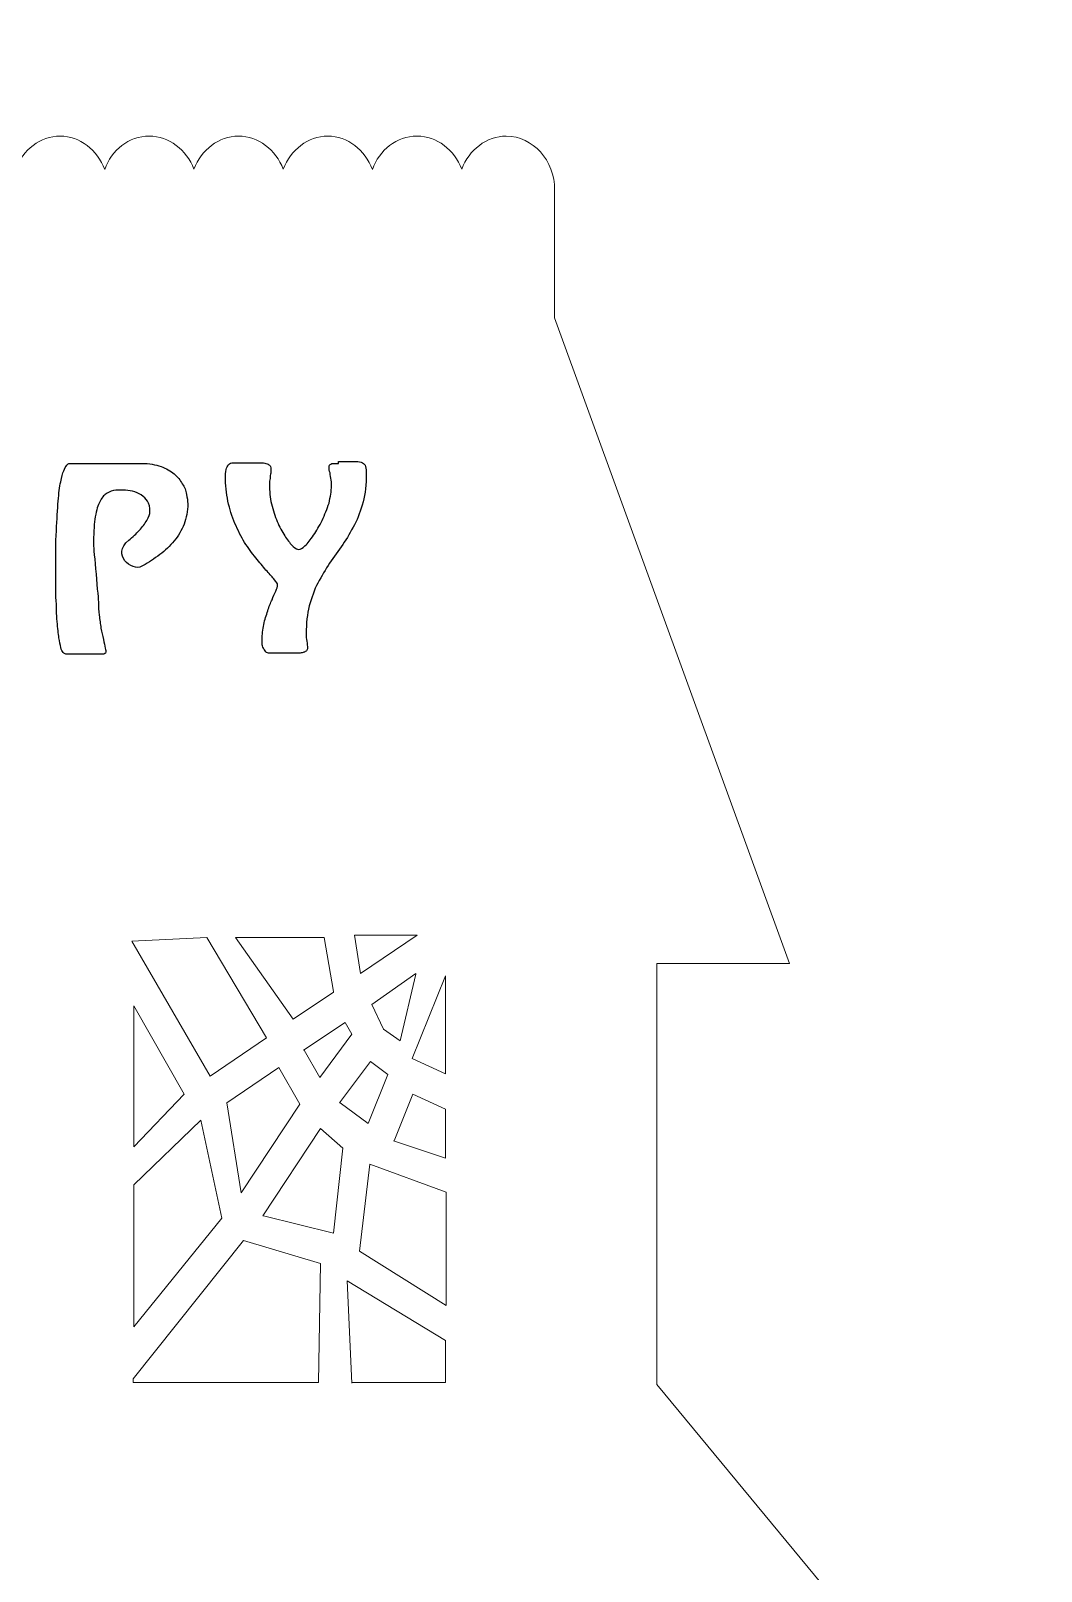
# Model space of a CAD drawing. Header units: centimetres. Extents: x -13.7 to 12.4, y -11.7 to 14.3.
# Drawn here: x 8.27 to 12.41, y -5.4 to 0.92 of the extents above; entities that cross this region are included whole.
import ezdxf

# ---------------------------------------------------------------- set-up
doc = ezdxf.new("R2010")
doc.units = ezdxf.units.CM
doc.header["$MEASUREMENT"] = 0
doc.layers.add('Layer 1', color=7, linetype='Continuous')

msp = doc.modelspace()

# ---------------------------------------------------------------- linework, layer by layer
at = {"layer": 'Layer 1', "color": 250, "lineweight": 18}
for points, knots in [([(11.97356, -11.70686), (11.97356, -11.70686), (11.97356, -10.05078), (11.97356, -10.05078), (11.97356, -10.05078), (11.97356, -10.05078), (11.76528, -10.05078), (11.76528, -10.05078), (11.76528, -10.05078), (11.76528, -10.05078), (11.89228, -8.19404), (11.89228, -8.19404), (11.89228, -8.19404), (11.89228, -8.19404), (11.74242, -8.19404), (11.74242, -8.19404), (11.74242, -8.19404), (11.78814, -8.16102), (11.81862, -8.1026), (11.81862, -8.0391), (11.81862, -8.0391), (11.81862, -7.9756), (11.79068, -7.92226), (11.7475, -7.8867), (11.7475, -7.8867), (11.7475, -7.8867), (12.23772, -7.89178), (12.23772, -7.89178), (12.23772, -7.89178), (12.23772, -7.89178), (12.41298, -7.15772), (12.41298, -7.15772), (12.41298, -7.15772), (12.41298, -7.15772), (12.39774, -6.51764), (12.39774, -6.51764), (12.39774, -6.51764), (12.39774, -6.51764), (10.83818, -4.63042), (10.83818, -4.63042), (10.83818, -4.63042), (10.83818, -4.63042), (10.83818, -2.90576), (10.83818, -2.90576), (10.83818, -2.90576), (10.83818, -2.90576), (11.38174, -2.90576), (11.38174, -2.90576), (11.38174, -2.90576), (11.38174, -2.90576), (10.41908, -0.25908), (10.41908, -0.25908), (10.41908, -0.25908), (10.41908, -0.08382), (10.41908, 0.09144), (10.41908, 0.26416), (10.41908, 0.26416), (10.41908, 0.38608), (10.33018, 0.48514), (10.22096, 0.48514), (10.22096, 0.48514), (10.13968, 0.48514), (10.06856, 0.42926), (10.03808, 0.35052), (10.03808, 0.35052), (10.0076, 0.42926), (9.93648, 0.48514), (9.8552, 0.48514), (9.8552, 0.48514), (9.77138, 0.48514), (9.70026, 0.42926), (9.67232, 0.34798), (9.67232, 0.34798), (9.64184, 0.42926), (9.57072, 0.48514), (9.48944, 0.48514), (9.48944, 0.48514), (9.40816, 0.48514), (9.33704, 0.42926), (9.30656, 0.35052), (9.30656, 0.35052), (9.27608, 0.42926), (9.20496, 0.48514), (9.12368, 0.48514), (9.12368, 0.48514), (9.0424, 0.48514), (8.97128, 0.42926), (8.9408, 0.35052), (8.9408, 0.35052), (8.91032, 0.42926), (8.8392, 0.48514), (8.75792, 0.48514), (8.75792, 0.48514), (8.6741, 0.48514), (8.60298, 0.42926), (8.57504, 0.34798), (8.57504, 0.34798), (8.54456, 0.42926), (8.47344, 0.48514), (8.39216, 0.48514), (8.39216, 0.48514), (8.31088, 0.48514), (8.23976, 0.42926), (8.20928, 0.35052), (8.20928, 0.35052), (8.1788, 0.42926), (8.10768, 0.48514), (8.0264, 0.48514), (8.0264, 0.48514), (7.94512, 0.48514), (7.874, 0.42926), (7.84352, 0.35052), (7.84352, 0.35052), (7.81304, 0.42926), (7.74192, 0.48514), (7.66064, 0.48514), (7.66064, 0.48514), (7.57682, 0.48514), (7.5057, 0.42926), (7.47776, 0.34798), (7.47776, 0.34798), (7.44728, 0.42926), (7.37616, 0.48514), (7.29488, 0.48514), (7.29488, 0.48514), (7.2136, 0.48514), (7.14248, 0.42926), (7.112, 0.35052), (7.112, 0.35052), (7.08152, 0.42926), (7.0104, 0.48514), (6.92912, 0.48514), (6.92912, 0.48514), (6.84784, 0.48514), (6.77672, 0.42926), (6.74624, 0.35052), (6.74624, 0.35052), (6.71576, 0.42926), (6.64464, 0.48514), (6.56336, 0.48514), (6.56336, 0.48514), (6.47954, 0.48514), (6.40842, 0.42926), (6.38048, 0.34798), (6.38048, 0.34798), (6.35, 0.42926), (6.27888, 0.48514), (6.1976, 0.48514), (6.1976, 0.48514), (6.11632, 0.48514), (6.0452, 0.42926), (6.01472, 0.35052), (6.01472, 0.35052), (5.98424, 0.42926), (5.91312, 0.48514), (5.83184, 0.48514), (5.83184, 0.48514), (5.75056, 0.48514), (5.67944, 0.42926), (5.64896, 0.35052), (5.64896, 0.35052), (5.61848, 0.42926), (5.54736, 0.48514), (5.46608, 0.48514), (5.46608, 0.48514), (5.35686, 0.48514), (5.26796, 0.38608), (5.26796, 0.26416), (5.26796, 0.26416), (5.26796, 0.0889), (5.27304, -0.08382), (5.27304, -0.25908), (5.27304, -0.25908), (5.27304, -0.25908), (4.18592, -2.90576), (4.18592, -2.90576), (4.18592, -2.90576), (4.18592, -2.90576), (4.77774, -2.90576), (4.77774, -2.90576), (4.77774, -2.90576), (4.77774, -2.90576), (4.77774, -4.63042), (4.77774, -4.63042), (4.77774, -4.63042), (4.77774, -4.63042), (3.66776, -6.4643), (3.66776, -6.4643), (3.66776, -6.4643), (3.66776, -6.4643), (1.63322, -4.42214), (1.63322, -4.42214), (1.63322, -4.42214), (1.63322, -4.42214), (1.63322, -1.4605), (1.63322, -1.4605), (1.63322, -1.4605), (1.63322, -1.4605), (1.91516, -1.45796), (1.91516, -1.45796), (1.91516, -1.45796), (1.91516, -1.45796), (-0.65532, 0.91694), (-0.65532, 0.91694), (-0.65532, 0.91694), (-0.65532, 0.91694), (-3.2512, -1.48844), (-3.2512, -1.48844), (-3.2512, -1.48844), (-3.2512, -1.48844), (-2.96926, -1.4859), (-2.96926, -1.4859), (-2.96926, -1.4859), (-2.96926, -1.4859), (-2.98704, -4.42214), (-2.98704, -4.42214), (-2.98704, -4.42214), (-2.98704, -4.42214), (-5.00126, -6.4643), (-5.00126, -6.4643), (-5.00126, -6.4643), (-5.00126, -6.4643), (-5.24002, -3.53314), (-5.24002, -3.53314), (-5.24002, -3.53314), (-5.24002, -3.53314), (-6.21538, -2.4892), (-6.21538, -2.4892), (-6.21538, -2.4892), (-6.21538, -2.4892), (-6.21538, -1.16078), (-6.21538, -1.16078), (-6.21538, -1.16078), (-6.21538, -1.16078), (-6.08076, -1.16078), (-6.08076, -1.16078), (-6.08076, -1.16078), (-6.08076, -1.16078), (-6.08076, -0.74676), (-6.08076, -0.74676), (-6.08076, -0.74676), (-6.08076, -0.74676), (-6.21538, -0.74676), (-6.21538, -0.74676), (-6.21538, -0.74676), (-6.21538, -0.74676), (-6.21538, -0.51816), (-6.21538, -0.51816), (-6.21538, -0.51816), (-6.21538, -0.51816), (-7.39394, -0.51816), (-7.39394, -0.51816), (-7.39394, -0.51816), (-7.39394, -0.51816), (-7.39394, -0.74676), (-7.39394, -0.74676), (-7.39394, -0.74676), (-7.39394, -0.74676), (-7.56666, -0.74676), (-7.56666, -0.74676), (-7.56666, -0.74676), (-7.56666, -0.74676), (-7.56666, -1.04394), (-7.56666, -1.04394), (-7.56666, -1.04394), (-7.56666, -1.04394), (-8.51662, -0.02794), (-8.51662, -0.02794), (-8.51662, -0.02794), (-8.51662, -0.02794), (-8.509, 0.57912), (-8.509, 0.57912), (-8.509, 0.57912), (-8.509, 0.57912), (-10.26668, 0.57912), (-10.26668, 0.57912), (-10.26668, 0.57912), (-10.26668, 0.57912), (-10.2616, -0.0254), (-10.2616, -0.0254), (-10.2616, -0.0254), (-10.2616, -0.0254), (-13.50264, -3.58902), (-13.50264, -3.58902), (-13.50264, -3.58902), (-13.50264, -3.58902), (-13.72108, -6.97484), (-13.72108, -6.97484), (-13.72108, -6.97484), (-13.72108, -6.97484), (-13.53312, -11.69924), (-13.53312, -11.69924), (-13.53312, -11.69924), (-5.02666, -11.69924), (3.46202, -11.7094), (11.96594, -11.7094), (11.96594, -11.7094), (11.96594, -11.7094), (11.97356, -11.70686), (11.97356, -11.70686)], [0, 0, 0, 0, 0.0131579, 0.0131579, 0.0131579, 0.0131579, 0.0263158, 0.0263158, 0.0263158, 0.0263158, 0.0394737, 0.0394737, 0.0394737, 0.0394737, 0.0526316, 0.0526316, 0.0526316, 0.0526316, 0.0657895, 0.0657895, 0.0657895, 0.0657895, 0.0789474, 0.0789474, 0.0789474, 0.0789474, 0.0921053, 0.0921053, 0.0921053, 0.0921053, 0.1052632, 0.1052632, 0.1052632, 0.1052632, 0.1184211, 0.1184211, 0.1184211, 0.1184211, 0.1315789, 0.1315789, 0.1315789, 0.1315789, 0.1447368, 0.1447368, 0.1447368, 0.1447368, 0.1578947, 0.1578947, 0.1578947, 0.1578947, 0.1710526, 0.1710526, 0.1710526, 0.1710526, 0.1842105, 0.1842105, 0.1842105, 0.1842105, 0.1973684, 0.1973684, 0.1973684, 0.1973684, 0.2105263, 0.2105263, 0.2105263, 0.2105263, 0.2236842, 0.2236842, 0.2236842, 0.2236842, 0.2368421, 0.2368421, 0.2368421, 0.2368421, 0.25, 0.25, 0.25, 0.25, 0.2631579, 0.2631579, 0.2631579, 0.2631579, 0.2763158, 0.2763158, 0.2763158, 0.2763158, 0.2894737, 0.2894737, 0.2894737, 0.2894737, 0.3026316, 0.3026316, 0.3026316, 0.3026316, 0.3157895, 0.3157895, 0.3157895, 0.3157895, 0.3289474, 0.3289474, 0.3289474, 0.3289474, 0.3421053, 0.3421053, 0.3421053, 0.3421053, 0.3552632, 0.3552632, 0.3552632, 0.3552632, 0.3684211, 0.3684211, 0.3684211, 0.3684211, 0.3815789, 0.3815789, 0.3815789, 0.3815789, 0.3947368, 0.3947368, 0.3947368, 0.3947368, 0.4078947, 0.4078947, 0.4078947, 0.4078947, 0.4210526, 0.4210526, 0.4210526, 0.4210526, 0.4342105, 0.4342105, 0.4342105, 0.4342105, 0.4473684, 0.4473684, 0.4473684, 0.4473684, 0.4605263, 0.4605263, 0.4605263, 0.4605263, 0.4736842, 0.4736842, 0.4736842, 0.4736842, 0.4868421, 0.4868421, 0.4868421, 0.4868421, 0.5, 0.5, 0.5, 0.5, 0.5131579, 0.5131579, 0.5131579, 0.5131579, 0.5263158, 0.5263158, 0.5263158, 0.5263158, 0.5394737, 0.5394737, 0.5394737, 0.5394737, 0.5526316, 0.5526316, 0.5526316, 0.5526316, 0.5657895, 0.5657895, 0.5657895, 0.5657895, 0.5789474, 0.5789474, 0.5789474, 0.5789474, 0.5921053, 0.5921053, 0.5921053, 0.5921053, 0.6052632, 0.6052632, 0.6052632, 0.6052632, 0.6184211, 0.6184211, 0.6184211, 0.6184211, 0.6315789, 0.6315789, 0.6315789, 0.6315789, 0.6447368, 0.6447368, 0.6447368, 0.6447368, 0.6578947, 0.6578947, 0.6578947, 0.6578947, 0.6710526, 0.6710526, 0.6710526, 0.6710526, 0.6842105, 0.6842105, 0.6842105, 0.6842105, 0.6973684, 0.6973684, 0.6973684, 0.6973684, 0.7105263, 0.7105263, 0.7105263, 0.7105263, 0.7236842, 0.7236842, 0.7236842, 0.7236842, 0.7368421, 0.7368421, 0.7368421, 0.7368421, 0.75, 0.75, 0.75, 0.75, 0.7631579, 0.7631579, 0.7631579, 0.7631579, 0.7763158, 0.7763158, 0.7763158, 0.7763158, 0.7894737, 0.7894737, 0.7894737, 0.7894737, 0.8026316, 0.8026316, 0.8026316, 0.8026316, 0.8157895, 0.8157895, 0.8157895, 0.8157895, 0.8289474, 0.8289474, 0.8289474, 0.8289474, 0.8421053, 0.8421053, 0.8421053, 0.8421053, 0.8552632, 0.8552632, 0.8552632, 0.8552632, 0.8684211, 0.8684211, 0.8684211, 0.8684211, 0.8815789, 0.8815789, 0.8815789, 0.8815789, 0.8947368, 0.8947368, 0.8947368, 0.8947368, 0.9078947, 0.9078947, 0.9078947, 0.9078947, 0.9210526, 0.9210526, 0.9210526, 0.9210526, 0.9342105, 0.9342105, 0.9342105, 0.9342105, 0.9473684, 0.9473684, 0.9473684, 0.9473684, 0.9605263, 0.9605263, 0.9605263, 0.9605263, 0.9736842, 0.9736842, 0.9736842, 0.9736842, 1, 1, 1, 1]), ([(9.23798, -3.21056), (9.23798, -3.21056), (9.00684, -3.36804), (9.00684, -3.36804), (9.00684, -3.36804), (9.00684, -3.36804), (8.6868, -2.81432), (8.6868, -2.81432), (8.6868, -2.81432), (8.6868, -2.81432), (8.99414, -2.79908), (8.99414, -2.79908), (8.99414, -2.79908), (8.99414, -2.79908), (9.23798, -3.21056), (9.23798, -3.21056)], [0, 0, 0, 0, 0.2, 0.2, 0.2, 0.2, 0.4, 0.4, 0.4, 0.4, 0.6, 0.6, 0.6, 0.6, 1, 1, 1, 1]), ([(9.5123, -3.0226), (9.5123, -3.0226), (9.3472, -3.13436), (9.3472, -3.13436), (9.3472, -3.13436), (9.3472, -3.13436), (9.11098, -2.79908), (9.11098, -2.79908), (9.11098, -2.79908), (9.11098, -2.79908), (9.4742, -2.79908), (9.4742, -2.79908), (9.4742, -2.79908), (9.4742, -2.79908), (9.5123, -3.02006), (9.5123, -3.02006), (9.5123, -3.02006), (9.5123, -3.02006), (9.5123, -3.0226), (9.5123, -3.0226)], [0, 0, 0, 0, 0.1666667, 0.1666667, 0.1666667, 0.1666667, 0.3333333, 0.3333333, 0.3333333, 0.3333333, 0.5, 0.5, 0.5, 0.5, 0.6666667, 0.6666667, 0.6666667, 0.6666667, 1, 1, 1, 1]), ([(9.8552, -2.78892), (9.8552, -2.78892), (9.62406, -2.9464), (9.62406, -2.9464), (9.62406, -2.9464), (9.62406, -2.9464), (9.59866, -2.78892), (9.59866, -2.78892), (9.59866, -2.78892), (9.59866, -2.78892), (9.8552, -2.78892), (9.8552, -2.78892)], [0, 0, 0, 0, 0.25, 0.25, 0.25, 0.25, 0.5, 0.5, 0.5, 0.5, 1, 1, 1, 1]), ([(9.85012, -2.9464), (9.85012, -2.9464), (9.66978, -3.0734), (9.66978, -3.0734), (9.66978, -3.0734), (9.66978, -3.0734), (9.71804, -3.175), (9.71804, -3.175), (9.71804, -3.175), (9.71804, -3.175), (9.78662, -3.22326), (9.78662, -3.22326), (9.78662, -3.22326), (9.78662, -3.22326), (9.85012, -2.94894), (9.85012, -2.94894), (9.85012, -2.94894), (9.85012, -2.94894), (9.85012, -2.9464), (9.85012, -2.9464)], [0, 0, 0, 0, 0.1666667, 0.1666667, 0.1666667, 0.1666667, 0.3333333, 0.3333333, 0.3333333, 0.3333333, 0.5, 0.5, 0.5, 0.5, 0.6666667, 0.6666667, 0.6666667, 0.6666667, 1, 1, 1, 1]), ([(9.83488, -3.29438), (9.83488, -3.29438), (9.97204, -2.95656), (9.97204, -2.95656), (9.97204, -2.95656), (9.97204, -2.95656), (9.97204, -3.35788), (9.97204, -3.35788), (9.97204, -3.35788), (9.97204, -3.35788), (9.83488, -3.29438), (9.83488, -3.29438)], [0, 0, 0, 0, 0.25, 0.25, 0.25, 0.25, 0.5, 0.5, 0.5, 0.5, 1, 1, 1, 1]), ([(8.90016, -3.4417), (8.90016, -3.4417), (8.69442, -3.6576), (8.69442, -3.6576), (8.69442, -3.6576), (8.69442, -3.6576), (8.69442, -3.07848), (8.69442, -3.07848), (8.69442, -3.07848), (8.69442, -3.07848), (8.90016, -3.4417), (8.90016, -3.4417)], [0, 0, 0, 0, 0.25, 0.25, 0.25, 0.25, 0.5, 0.5, 0.5, 0.5, 1, 1, 1, 1]), ([(9.39038, -3.26136), (9.39038, -3.26136), (9.56056, -3.14706), (9.56056, -3.14706), (9.56056, -3.14706), (9.56056, -3.14706), (9.5885, -3.19532), (9.5885, -3.19532), (9.5885, -3.19532), (9.5885, -3.19532), (9.45642, -3.37312), (9.45642, -3.37312), (9.45642, -3.37312), (9.45642, -3.37312), (9.39292, -3.26136), (9.39292, -3.26136), (9.39292, -3.26136), (9.39292, -3.26136), (9.39038, -3.26136), (9.39038, -3.26136)], [0, 0, 0, 0, 0.1666667, 0.1666667, 0.1666667, 0.1666667, 0.3333333, 0.3333333, 0.3333333, 0.3333333, 0.5, 0.5, 0.5, 0.5, 0.6666667, 0.6666667, 0.6666667, 0.6666667, 1, 1, 1, 1]), ([(9.07542, -3.47726), (9.07542, -3.47726), (9.28878, -3.33248), (9.28878, -3.33248), (9.28878, -3.33248), (9.28878, -3.33248), (9.37514, -3.48234), (9.37514, -3.48234), (9.37514, -3.48234), (9.37514, -3.48234), (9.13384, -3.84556), (9.13384, -3.84556), (9.13384, -3.84556), (9.13384, -3.84556), (9.07542, -3.47726), (9.07542, -3.47726)], [0, 0, 0, 0, 0.2, 0.2, 0.2, 0.2, 0.4, 0.4, 0.4, 0.4, 0.6, 0.6, 0.6, 0.6, 1, 1, 1, 1]), ([(9.5377, -3.47726), (9.5377, -3.47726), (9.6647, -3.30708), (9.6647, -3.30708), (9.6647, -3.30708), (9.6647, -3.30708), (9.73582, -3.36042), (9.73582, -3.36042), (9.73582, -3.36042), (9.73582, -3.36042), (9.65454, -3.56108), (9.65454, -3.56108), (9.65454, -3.56108), (9.65454, -3.56108), (9.54024, -3.47726), (9.54024, -3.47726), (9.54024, -3.47726), (9.54024, -3.47726), (9.5377, -3.47726), (9.5377, -3.47726)], [0, 0, 0, 0, 0.1666667, 0.1666667, 0.1666667, 0.1666667, 0.3333333, 0.3333333, 0.3333333, 0.3333333, 0.5, 0.5, 0.5, 0.5, 0.6666667, 0.6666667, 0.6666667, 0.6666667, 1, 1, 1, 1]), ([(9.76122, -3.6322), (9.76122, -3.6322), (9.83742, -3.4417), (9.83742, -3.4417), (9.83742, -3.4417), (9.83742, -3.4417), (9.97204, -3.50266), (9.97204, -3.50266), (9.97204, -3.50266), (9.97204, -3.50266), (9.97204, -3.70332), (9.97204, -3.70332), (9.97204, -3.70332), (9.97204, -3.70332), (9.75868, -3.6322), (9.75868, -3.6322), (9.75868, -3.6322), (9.75868, -3.6322), (9.76122, -3.6322), (9.76122, -3.6322)], [0, 0, 0, 0, 0.1666667, 0.1666667, 0.1666667, 0.1666667, 0.3333333, 0.3333333, 0.3333333, 0.3333333, 0.5, 0.5, 0.5, 0.5, 0.6666667, 0.6666667, 0.6666667, 0.6666667, 1, 1, 1, 1]), ([(8.69442, -3.81254), (8.69442, -3.81254), (8.96874, -3.54838), (8.96874, -3.54838), (8.96874, -3.54838), (8.96874, -3.54838), (9.0551, -3.9497), (9.0551, -3.9497), (9.0551, -3.9497), (9.0551, -3.9497), (8.69442, -4.3942), (8.69442, -4.3942), (8.69442, -4.3942), (8.69442, -4.3942), (8.69442, -3.81254), (8.69442, -3.81254)], [0, 0, 0, 0, 0.2, 0.2, 0.2, 0.2, 0.4, 0.4, 0.4, 0.4, 0.6, 0.6, 0.6, 0.6, 1, 1, 1, 1]), ([(9.22274, -3.93954), (9.22274, -3.93954), (9.45896, -3.5814), (9.45896, -3.5814), (9.45896, -3.5814), (9.45896, -3.5814), (9.5504, -3.66268), (9.5504, -3.66268), (9.5504, -3.66268), (9.5504, -3.66268), (9.5123, -4.01066), (9.5123, -4.01066), (9.5123, -4.01066), (9.5123, -4.01066), (9.22528, -3.93954), (9.22528, -3.93954), (9.22528, -3.93954), (9.22528, -3.93954), (9.22274, -3.93954), (9.22274, -3.93954)], [0, 0, 0, 0, 0.1666667, 0.1666667, 0.1666667, 0.1666667, 0.3333333, 0.3333333, 0.3333333, 0.3333333, 0.5, 0.5, 0.5, 0.5, 0.6666667, 0.6666667, 0.6666667, 0.6666667, 1, 1, 1, 1]), ([(9.61898, -4.08432), (9.61898, -4.08432), (9.66216, -3.72872), (9.66216, -3.72872), (9.66216, -3.72872), (9.66216, -3.72872), (9.97458, -3.84302), (9.97458, -3.84302), (9.97458, -3.84302), (9.97458, -3.84302), (9.97458, -4.30784), (9.97458, -4.30784), (9.97458, -4.30784), (9.97458, -4.30784), (9.61898, -4.08432), (9.61898, -4.08432)], [0, 0, 0, 0, 0.2, 0.2, 0.2, 0.2, 0.4, 0.4, 0.4, 0.4, 0.6, 0.6, 0.6, 0.6, 1, 1, 1, 1]), ([(8.69188, -4.60756), (8.69188, -4.60756), (9.144, -4.04114), (9.144, -4.04114), (9.144, -4.04114), (9.144, -4.04114), (9.45896, -4.13512), (9.45896, -4.13512), (9.45896, -4.13512), (9.45896, -4.13512), (9.45134, -4.6228), (9.45134, -4.6228), (9.45134, -4.6228), (9.45134, -4.6228), (8.69188, -4.6228), (8.69188, -4.6228), (8.69188, -4.6228), (8.69188, -4.6228), (8.69188, -4.60756), (8.69188, -4.60756)], [0, 0, 0, 0, 0.1666667, 0.1666667, 0.1666667, 0.1666667, 0.3333333, 0.3333333, 0.3333333, 0.3333333, 0.5, 0.5, 0.5, 0.5, 0.6666667, 0.6666667, 0.6666667, 0.6666667, 1, 1, 1, 1]), ([(9.5885, -4.62534), (9.5885, -4.62534), (9.56818, -4.20624), (9.56818, -4.20624), (9.56818, -4.20624), (9.56818, -4.20624), (9.97204, -4.45008), (9.97204, -4.45008), (9.97204, -4.45008), (9.97204, -4.45008), (9.97204, -4.6228), (9.97204, -4.6228), (9.97204, -4.6228), (9.97204, -4.6228), (9.5885, -4.6228), (9.5885, -4.6228), (9.5885, -4.6228), (9.5885, -4.6228), (9.5885, -4.62534), (9.5885, -4.62534)], [0, 0, 0, 0, 0.1666667, 0.1666667, 0.1666667, 0.1666667, 0.3333333, 0.3333333, 0.3333333, 0.3333333, 0.5, 0.5, 0.5, 0.5, 0.6666667, 0.6666667, 0.6666667, 0.6666667, 1, 1, 1, 1])]:
    msp.add_open_spline(points, degree=3, knots=knots, dxfattribs=at)
at = {"layer": 'Layer 1', "color": 7}
for points, knots in [([(8.73252, -1.27508), (8.75538, -1.26238), (8.77824, -1.24714), (8.8011, -1.22936), (8.8011, -1.22936), (8.82396, -1.21412), (8.84174, -1.1938), (8.85952, -1.17348), (8.85952, -1.17348), (8.8773, -1.15316), (8.89, -1.1303), (8.90016, -1.1049), (8.90016, -1.1049), (8.91032, -1.0795), (8.9154, -1.05156), (8.9154, -1.02108), (8.9154, -1.02108), (8.9154, -1.01092), (8.91286, -0.99568), (8.91032, -0.98298), (8.91032, -0.98298), (8.90778, -0.96774), (8.9027, -0.9525), (8.89254, -0.9398), (8.89254, -0.9398), (8.88492, -0.92456), (8.87476, -0.91186), (8.85952, -0.89916), (8.85952, -0.89916), (8.84682, -0.88646), (8.8265, -0.8763), (8.80618, -0.86868), (8.80618, -0.86868), (8.78332, -0.86106), (8.75792, -0.85598), (8.72744, -0.85598), (8.72744, -0.85598), (8.72744, -0.85598), (8.43788, -0.85598), (8.43788, -0.85598), (8.43788, -0.85598), (8.43534, -0.85598), (8.4328, -0.85598), (8.43026, -0.85598), (8.43026, -0.85598), (8.42772, -0.85598), (8.42264, -0.85852), (8.4201, -0.8636), (8.4201, -0.8636), (8.41502, -0.86868), (8.41248, -0.8763), (8.4074, -0.88646), (8.4074, -0.88646), (8.40232, -0.89662), (8.39978, -0.91186), (8.3947, -0.93218), (8.3947, -0.93218), (8.38962, -0.9525), (8.38708, -0.9779), (8.38454, -1.01092), (8.38454, -1.01092), (8.382, -1.04394), (8.37946, -1.08458), (8.37692, -1.13284), (8.37692, -1.13284), (8.37438, -1.1811), (8.37438, -1.23698), (8.37438, -1.30302), (8.37438, -1.30302), (8.37438, -1.35382), (8.37438, -1.397), (8.37692, -1.43256), (8.37692, -1.43256), (8.37692, -1.46812), (8.37946, -1.4986), (8.382, -1.524), (8.382, -1.524), (8.38454, -1.5494), (8.38708, -1.56718), (8.38962, -1.58242), (8.38962, -1.58242), (8.39216, -1.59766), (8.3947, -1.60782), (8.39724, -1.61798), (8.39724, -1.61798), (8.39978, -1.6256), (8.40486, -1.63068), (8.4074, -1.63322), (8.4074, -1.63322), (8.40994, -1.63576), (8.41502, -1.6383), (8.41756, -1.6383), (8.41756, -1.6383), (8.4201, -1.6383), (8.42518, -1.6383), (8.42772, -1.6383), (8.42772, -1.6383), (8.42772, -1.6383), (8.55218, -1.6383), (8.55218, -1.6383), (8.55218, -1.6383), (8.55472, -1.6383), (8.55726, -1.6383), (8.56234, -1.6383), (8.56234, -1.6383), (8.56742, -1.6383), (8.56996, -1.6383), (8.57504, -1.63576), (8.57504, -1.63576), (8.57758, -1.63576), (8.58012, -1.63322), (8.58012, -1.62814), (8.58012, -1.62814), (8.58012, -1.62814), (8.58012, -1.62052), (8.57758, -1.6129), (8.57758, -1.6129), (8.57504, -1.60274), (8.5725, -1.59258), (8.56996, -1.57734), (8.56996, -1.57734), (8.56742, -1.5621), (8.56234, -1.54686), (8.5598, -1.53162), (8.5598, -1.53162), (8.55726, -1.51384), (8.55472, -1.49606), (8.55218, -1.47828), (8.55218, -1.47828), (8.54964, -1.4605), (8.54964, -1.44272), (8.54964, -1.42748), (8.54964, -1.42748), (8.54964, -1.41986), (8.52932, -1.19888), (8.52932, -1.19126), (8.52932, -1.19126), (8.52932, -1.14808), (8.53186, -1.11252), (8.5344, -1.08458), (8.5344, -1.08458), (8.53948, -1.05664), (8.54456, -1.03378), (8.55218, -1.01854), (8.55218, -1.01854), (8.5598, -1.0033), (8.56742, -0.9906), (8.57758, -0.98298), (8.57758, -0.98298), (8.58774, -0.97536), (8.5979, -0.97028), (8.6106, -0.96774), (8.6106, -0.96774), (8.6233, -0.9652), (8.636, -0.9652), (8.6487, -0.9652), (8.6487, -0.9652), (8.66394, -0.9652), (8.67664, -0.96774), (8.68934, -0.97028), (8.68934, -0.97028), (8.70204, -0.97282), (8.71474, -0.9779), (8.7249, -0.98552), (8.7249, -0.98552), (8.73506, -0.99314), (8.74522, -1.00076), (8.7503, -1.01092), (8.7503, -1.01092), (8.75792, -1.02108), (8.76046, -1.03632), (8.76046, -1.05156), (8.76046, -1.05156), (8.76046, -1.06426), (8.75538, -1.07442), (8.74776, -1.08966), (8.74776, -1.08966), (8.74014, -1.10236), (8.72998, -1.1176), (8.71728, -1.1303), (8.71728, -1.1303), (8.70458, -1.143), (8.68934, -1.15824), (8.6741, -1.17094), (8.6741, -1.17094), (8.60044, -1.22936), (8.6868, -1.30048), (8.72744, -1.27762), (8.72744, -1.27762), (8.72744, -1.27762), (8.73252, -1.27508), (8.73252, -1.27508)], [0, 0, 0, 0, 0.0204082, 0.0204082, 0.0204082, 0.0204082, 0.0408163, 0.0408163, 0.0408163, 0.0408163, 0.0612245, 0.0612245, 0.0612245, 0.0612245, 0.0816327, 0.0816327, 0.0816327, 0.0816327, 0.1020408, 0.1020408, 0.1020408, 0.1020408, 0.122449, 0.122449, 0.122449, 0.122449, 0.1428571, 0.1428571, 0.1428571, 0.1428571, 0.1632653, 0.1632653, 0.1632653, 0.1632653, 0.1836735, 0.1836735, 0.1836735, 0.1836735, 0.2040816, 0.2040816, 0.2040816, 0.2040816, 0.2244898, 0.2244898, 0.2244898, 0.2244898, 0.244898, 0.244898, 0.244898, 0.244898, 0.2653061, 0.2653061, 0.2653061, 0.2653061, 0.2857143, 0.2857143, 0.2857143, 0.2857143, 0.3061224, 0.3061224, 0.3061224, 0.3061224, 0.3265306, 0.3265306, 0.3265306, 0.3265306, 0.3469388, 0.3469388, 0.3469388, 0.3469388, 0.3673469, 0.3673469, 0.3673469, 0.3673469, 0.3877551, 0.3877551, 0.3877551, 0.3877551, 0.4081633, 0.4081633, 0.4081633, 0.4081633, 0.4285714, 0.4285714, 0.4285714, 0.4285714, 0.4489796, 0.4489796, 0.4489796, 0.4489796, 0.4693878, 0.4693878, 0.4693878, 0.4693878, 0.4897959, 0.4897959, 0.4897959, 0.4897959, 0.5102041, 0.5102041, 0.5102041, 0.5102041, 0.5306122, 0.5306122, 0.5306122, 0.5306122, 0.5510204, 0.5510204, 0.5510204, 0.5510204, 0.5714286, 0.5714286, 0.5714286, 0.5714286, 0.5918367, 0.5918367, 0.5918367, 0.5918367, 0.6122449, 0.6122449, 0.6122449, 0.6122449, 0.6326531, 0.6326531, 0.6326531, 0.6326531, 0.6530612, 0.6530612, 0.6530612, 0.6530612, 0.6734694, 0.6734694, 0.6734694, 0.6734694, 0.6938776, 0.6938776, 0.6938776, 0.6938776, 0.7142857, 0.7142857, 0.7142857, 0.7142857, 0.7346939, 0.7346939, 0.7346939, 0.7346939, 0.755102, 0.755102, 0.755102, 0.755102, 0.7755102, 0.7755102, 0.7755102, 0.7755102, 0.7959184, 0.7959184, 0.7959184, 0.7959184, 0.8163265, 0.8163265, 0.8163265, 0.8163265, 0.8367347, 0.8367347, 0.8367347, 0.8367347, 0.8571429, 0.8571429, 0.8571429, 0.8571429, 0.877551, 0.877551, 0.877551, 0.877551, 0.8979592, 0.8979592, 0.8979592, 0.8979592, 0.9183673, 0.9183673, 0.9183673, 0.9183673, 0.9387755, 0.9387755, 0.9387755, 0.9387755, 0.9591837, 0.9591837, 0.9591837, 0.9591837, 1, 1, 1, 1]), ([(9.53262, -0.85598), (9.52754, -0.85598), (9.52246, -0.85598), (9.51738, -0.85598), (9.51738, -0.85598), (9.5123, -0.85598), (9.50722, -0.85598), (9.50214, -0.85852), (9.50214, -0.85852), (9.49706, -0.86106), (9.49452, -0.86614), (9.49452, -0.87122), (9.49452, -0.87122), (9.49452, -0.87376), (9.49452, -0.87884), (9.49706, -0.889), (9.49706, -0.889), (9.4996, -0.89662), (9.4996, -0.90678), (9.50214, -0.91694), (9.50214, -0.91694), (9.50468, -0.9271), (9.50468, -0.93726), (9.50468, -0.94742), (9.50468, -0.94742), (9.50468, -0.97028), (9.4996, -0.99314), (9.49452, -1.01854), (9.49452, -1.01854), (9.4869, -1.0414), (9.47674, -1.0668), (9.46658, -1.08966), (9.46658, -1.08966), (9.45388, -1.11252), (9.44372, -1.13284), (9.43102, -1.15062), (9.43102, -1.15062), (9.41832, -1.1684), (9.40816, -1.18364), (9.39546, -1.1938), (9.39546, -1.1938), (9.3853, -1.20396), (9.37768, -1.20904), (9.37006, -1.20904), (9.37006, -1.20904), (9.36498, -1.20904), (9.35736, -1.20396), (9.3472, -1.19634), (9.3472, -1.19634), (9.33704, -1.18618), (9.32688, -1.17348), (9.31672, -1.15824), (9.31672, -1.15824), (9.30656, -1.143), (9.29386, -1.12268), (9.28624, -1.10236), (9.28624, -1.10236), (9.27608, -1.08204), (9.26846, -1.05664), (9.26084, -1.03124), (9.26084, -1.03124), (9.25322, -1.00584), (9.25068, -0.98044), (9.25068, -0.9525), (9.25068, -0.9525), (9.25068, -0.94742), (9.25068, -0.94234), (9.25068, -0.93472), (9.25068, -0.93472), (9.25068, -0.9271), (9.25322, -0.91948), (9.25322, -0.91186), (9.25322, -0.91186), (9.25322, -0.90424), (9.25576, -0.89662), (9.25576, -0.89154), (9.25576, -0.89154), (9.25576, -0.88646), (9.25576, -0.88138), (9.25576, -0.87884), (9.25576, -0.87884), (9.25576, -0.87122), (9.25322, -0.86614), (9.25068, -0.8636), (9.25068, -0.8636), (9.24814, -0.86106), (9.24306, -0.85852), (9.23544, -0.85598), (9.23544, -0.85598), (9.23036, -0.85344), (9.22274, -0.85344), (9.21766, -0.85344), (9.21766, -0.85344), (9.21258, -0.85344), (9.20496, -0.85344), (9.20242, -0.85344), (9.20242, -0.85344), (9.20242, -0.85344), (9.12622, -0.85344), (9.12622, -0.85344), (9.12622, -0.85344), (9.11606, -0.85344), (9.1059, -0.85344), (9.10082, -0.85344), (9.10082, -0.85344), (9.0932, -0.85344), (9.08812, -0.85598), (9.08304, -0.86106), (9.08304, -0.86106), (9.07796, -0.86614), (9.07542, -0.87376), (9.07288, -0.88138), (9.07288, -0.88138), (9.07034, -0.89154), (9.07034, -0.90424), (9.07034, -0.92202), (9.07034, -0.92202), (9.07034, -0.95758), (9.07542, -0.9906), (9.08304, -1.02362), (9.08304, -1.02362), (9.09066, -1.0541), (9.10082, -1.08458), (9.11352, -1.11252), (9.11352, -1.11252), (9.12622, -1.14046), (9.13892, -1.16586), (9.15416, -1.18872), (9.15416, -1.18872), (9.1694, -1.21158), (9.18464, -1.2319), (9.19988, -1.24968), (9.19988, -1.24968), (9.21512, -1.26746), (9.22782, -1.28524), (9.24052, -1.29794), (9.24052, -1.29794), (9.25322, -1.31064), (9.26338, -1.32334), (9.271, -1.3335), (9.271, -1.3335), (9.27862, -1.34366), (9.2837, -1.34874), (9.2837, -1.35382), (9.2837, -1.35382), (9.2837, -1.36144), (9.28116, -1.36906), (9.27608, -1.37922), (9.27608, -1.37922), (9.271, -1.38938), (9.26592, -1.40208), (9.26084, -1.41478), (9.26084, -1.41478), (9.25576, -1.42748), (9.24814, -1.44272), (9.24306, -1.4605), (9.24306, -1.4605), (9.23798, -1.47828), (9.23036, -1.49606), (9.22782, -1.51638), (9.22782, -1.51638), (9.22274, -1.5367), (9.2202, -1.55702), (9.2202, -1.57988), (9.2202, -1.57988), (9.2202, -1.58496), (9.2202, -1.59004), (9.2202, -1.59512), (9.2202, -1.59512), (9.2202, -1.6002), (9.22274, -1.60782), (9.22528, -1.6129), (9.22528, -1.6129), (9.22782, -1.61798), (9.23036, -1.62306), (9.23544, -1.62814), (9.23544, -1.62814), (9.23798, -1.63322), (9.2456, -1.63322), (9.25068, -1.63322), (9.25068, -1.63322), (9.25068, -1.63322), (9.3599, -1.63322), (9.3599, -1.63322), (9.3599, -1.63322), (9.36244, -1.63322), (9.36752, -1.63322), (9.3726, -1.63322), (9.3726, -1.63322), (9.37768, -1.63322), (9.38276, -1.63322), (9.38784, -1.63068), (9.38784, -1.63068), (9.39292, -1.63068), (9.39546, -1.62814), (9.40054, -1.6256), (9.40054, -1.6256), (9.40308, -1.62306), (9.40562, -1.62052), (9.40562, -1.61544), (9.40562, -1.61544), (9.40562, -1.60528), (9.40562, -1.59512), (9.40308, -1.58496), (9.40308, -1.58496), (9.40054, -1.5748), (9.40054, -1.56464), (9.40054, -1.55448), (9.40054, -1.55448), (9.40054, -1.5113), (9.40562, -1.4732), (9.41324, -1.44018), (9.41324, -1.44018), (9.4234, -1.40716), (9.43356, -1.37414), (9.4488, -1.3462), (9.4488, -1.3462), (9.46404, -1.31826), (9.47928, -1.29032), (9.49706, -1.26492), (9.49706, -1.26492), (9.51484, -1.23952), (9.53262, -1.21412), (9.5504, -1.18872), (9.5504, -1.18872), (9.56818, -1.16332), (9.58342, -1.13538), (9.59866, -1.10744), (9.59866, -1.10744), (9.6139, -1.0795), (9.62406, -1.04902), (9.63422, -1.01346), (9.63422, -1.01346), (9.64438, -0.98044), (9.64692, -0.94234), (9.64692, -0.89916), (9.64692, -0.89916), (9.64692, -0.88646), (9.64692, -0.8763), (9.64438, -0.86868), (9.64438, -0.86868), (9.64184, -0.86106), (9.63676, -0.85598), (9.63168, -0.85344), (9.63168, -0.85344), (9.62406, -0.8509), (9.61644, -0.84836), (9.60374, -0.84836), (9.60374, -0.84836), (9.60374, -0.84836), (9.53262, -0.84836), (9.53262, -0.84836), (9.53262, -0.84836), (9.53262, -0.84836), (9.53262, -0.85598), (9.53262, -0.85598)], [0, 0, 0, 0, 0.0153846, 0.0153846, 0.0153846, 0.0153846, 0.0307692, 0.0307692, 0.0307692, 0.0307692, 0.0461538, 0.0461538, 0.0461538, 0.0461538, 0.0615385, 0.0615385, 0.0615385, 0.0615385, 0.0769231, 0.0769231, 0.0769231, 0.0769231, 0.0923077, 0.0923077, 0.0923077, 0.0923077, 0.1076923, 0.1076923, 0.1076923, 0.1076923, 0.1230769, 0.1230769, 0.1230769, 0.1230769, 0.1384615, 0.1384615, 0.1384615, 0.1384615, 0.1538462, 0.1538462, 0.1538462, 0.1538462, 0.1692308, 0.1692308, 0.1692308, 0.1692308, 0.1846154, 0.1846154, 0.1846154, 0.1846154, 0.2, 0.2, 0.2, 0.2, 0.2153846, 0.2153846, 0.2153846, 0.2153846, 0.2307692, 0.2307692, 0.2307692, 0.2307692, 0.2461538, 0.2461538, 0.2461538, 0.2461538, 0.2615385, 0.2615385, 0.2615385, 0.2615385, 0.2769231, 0.2769231, 0.2769231, 0.2769231, 0.2923077, 0.2923077, 0.2923077, 0.2923077, 0.3076923, 0.3076923, 0.3076923, 0.3076923, 0.3230769, 0.3230769, 0.3230769, 0.3230769, 0.3384615, 0.3384615, 0.3384615, 0.3384615, 0.3538462, 0.3538462, 0.3538462, 0.3538462, 0.3692308, 0.3692308, 0.3692308, 0.3692308, 0.3846154, 0.3846154, 0.3846154, 0.3846154, 0.4, 0.4, 0.4, 0.4, 0.4153846, 0.4153846, 0.4153846, 0.4153846, 0.4307692, 0.4307692, 0.4307692, 0.4307692, 0.4461538, 0.4461538, 0.4461538, 0.4461538, 0.4615385, 0.4615385, 0.4615385, 0.4615385, 0.4769231, 0.4769231, 0.4769231, 0.4769231, 0.4923077, 0.4923077, 0.4923077, 0.4923077, 0.5076923, 0.5076923, 0.5076923, 0.5076923, 0.5230769, 0.5230769, 0.5230769, 0.5230769, 0.5384615, 0.5384615, 0.5384615, 0.5384615, 0.5538462, 0.5538462, 0.5538462, 0.5538462, 0.5692308, 0.5692308, 0.5692308, 0.5692308, 0.5846154, 0.5846154, 0.5846154, 0.5846154, 0.6, 0.6, 0.6, 0.6, 0.6153846, 0.6153846, 0.6153846, 0.6153846, 0.6307692, 0.6307692, 0.6307692, 0.6307692, 0.6461538, 0.6461538, 0.6461538, 0.6461538, 0.6615385, 0.6615385, 0.6615385, 0.6615385, 0.6769231, 0.6769231, 0.6769231, 0.6769231, 0.6923077, 0.6923077, 0.6923077, 0.6923077, 0.7076923, 0.7076923, 0.7076923, 0.7076923, 0.7230769, 0.7230769, 0.7230769, 0.7230769, 0.7384615, 0.7384615, 0.7384615, 0.7384615, 0.7538462, 0.7538462, 0.7538462, 0.7538462, 0.7692308, 0.7692308, 0.7692308, 0.7692308, 0.7846154, 0.7846154, 0.7846154, 0.7846154, 0.8, 0.8, 0.8, 0.8, 0.8153846, 0.8153846, 0.8153846, 0.8153846, 0.8307692, 0.8307692, 0.8307692, 0.8307692, 0.8461538, 0.8461538, 0.8461538, 0.8461538, 0.8615385, 0.8615385, 0.8615385, 0.8615385, 0.8769231, 0.8769231, 0.8769231, 0.8769231, 0.8923077, 0.8923077, 0.8923077, 0.8923077, 0.9076923, 0.9076923, 0.9076923, 0.9076923, 0.9230769, 0.9230769, 0.9230769, 0.9230769, 0.9384615, 0.9384615, 0.9384615, 0.9384615, 0.9538462, 0.9538462, 0.9538462, 0.9538462, 0.9692308, 0.9692308, 0.9692308, 0.9692308, 1, 1, 1, 1])]:
    msp.add_open_spline(points, degree=3, knots=knots, dxfattribs=at)

doc.saveas('drawing.dxf')
